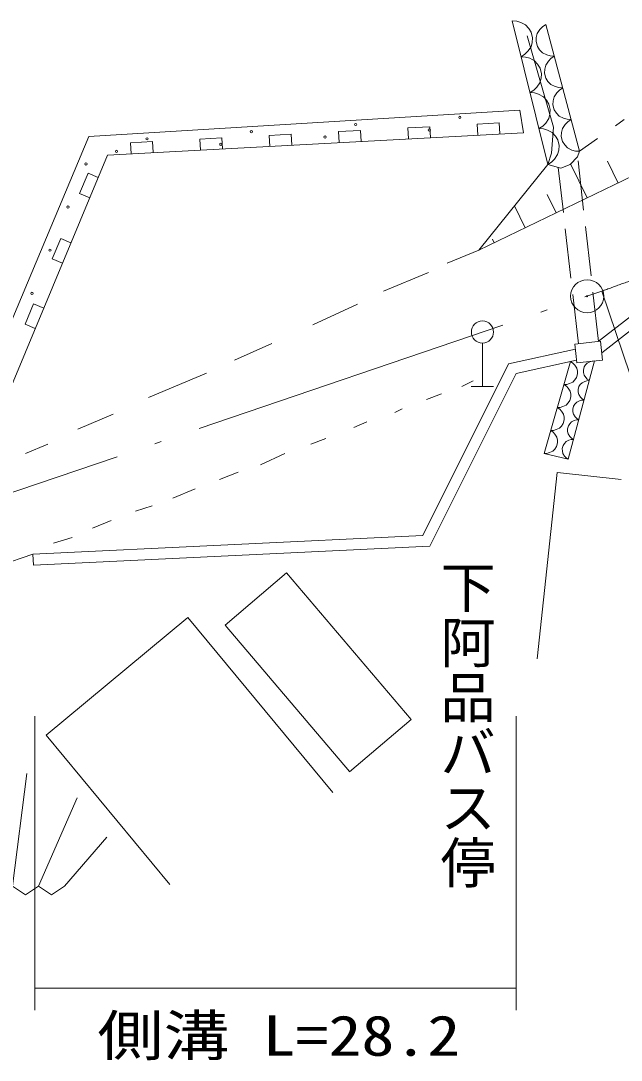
# Model space of a CAD drawing. Units: millimetres, scale not verified. Extents: x 40000 to 680000, y 20000 to 380000.
# Drawn here: x 330744 to 357998, y 263610 to 310795 of the extents above; entities that cross this region are included whole.
import ezdxf
from ezdxf.enums import TextEntityAlignment as Align

# ---------------------------------------------------------------- set-up
doc = ezdxf.new("R2010")
doc.units = ezdxf.units.MM
doc.header["$LTSCALE"] = 1000
for name, pattern in [('USER1', [18.5, 14.557377, -1.819672, 0.303279, -1.819672]), ('USER2', [3, 2.25, -0.75]), ('USER3', [2, 1, -1])]:
    doc.linetypes.add(name, pattern=pattern)
for name, color, linetype, lineweight in [('M-BGD', 7, 'Continuous', 13), ('M-BMK-HTXT', 7, 'Continuous', 13), ('M-BMK-LINE', 2, 'Continuous', 13), ('M-BMK-SRVR', 3, 'Continuous', 13), ('M-STR-HTXT', 7, 'Continuous', 13)]:
    doc.layers.add(name, color=color, linetype=linetype, lineweight=lineweight)
doc.styles.add('@ＭＳ ゴシック', font='')
doc.styles.add('ＭＳ ゴシック', font='')
doc.styles.get('@ＭＳ ゴシック').set_extended_font_data('@MS Gothic')
doc.styles.get('ＭＳ ゴシック').set_extended_font_data('MS Gothic')

msp = doc.modelspace()

# ---------------------------------------------------------------- linework, layer by layer
at = {"layer": 'M-BGD'}
for p, q in [((354664, 304276), (353055, 310795)), ((354579, 310626), (356103, 304869)), ((353732, 310118), (354918, 305969)), ((333836, 305546), (353394, 306731)), ((353394, 306731), (353563, 305715)), ((354918, 305969), (354833, 304784)), ((327824, 291237), (333836, 305546)), ((353563, 305715), (334682, 304699)), ((356103, 304869), (356018, 304615)), ((334682, 304699), (328502, 289883)), ((354833, 304784), (354664, 304276)), ((356018, 304615), (355680, 304276)), ((357855, 303429), (357374, 304429)), ((354664, 304276), (351531, 300381)), ((354664, 304276), (355256, 304107)), ((355256, 304107), (355680, 304276)), ((356450, 302752), (355701, 304306)), ((358558, 303768), (351531, 300381)), ((355045, 302075), (354642, 302911)), ((353639, 301397), (353156, 302401)), ((352234, 300720), (352153, 300887)), ((351531, 300381), (350092, 299789)), ((349245, 299365), (347213, 298519)), ((346028, 297926), (343996, 296995)), ((358474, 297418), (356950, 296233)), ((357114, 295727), (359043, 297227)), ((342133, 296148), (340440, 295386)), ((351701, 296165), (351701, 294192)), ((352886, 295217), (355919, 295891)), ((357055, 296245), (355894, 296114)), ((355894, 296114), (355990, 295265)), ((357151, 295395), (357055, 296245)), ((353227, 294781), (355976, 295391)), ((355990, 295265), (357151, 295395)), ((348991, 287427), (352886, 295217)), ((355701, 295330), (354494, 291153)), ((355595, 290899), (356792, 295355)), ((339170, 294793), (336545, 293693)), ((349307, 286942), (353227, 294781)), ((351277, 294455), (350769, 294201)), ((351191, 294192), (352203, 294192)), ((349838, 293862), (349160, 293608)), ((348060, 293185), (347721, 293015)), ((334936, 292931), (333328, 292253)), ((346451, 292592), (345858, 292338)), ((344588, 291830), (343911, 291576)), ((331973, 291576), (330957, 291153)), ((342726, 291153), (341625, 290645)), ((354494, 291153), (355595, 290899)), ((340609, 290306), (339762, 289967)), ((355092, 290290), (354186, 281832)), ((357997, 289979), (355103, 290289)), ((338662, 289544), (337646, 289121)), ((336714, 288782), (335952, 288528)), ((334852, 288105), (334005, 287766)), ((331296, 286581), (348991, 287427)), ((331320, 286082), (349307, 286942)), ((333074, 287343), (332227, 287089)), ((331296, 286581), (329772, 286073)), ((331296, 286581), (331320, 286082)), ((342810, 285734), (340016, 283363)), ((342810, 285734), (348461, 279075)), ((338323, 283702), (331888, 278368)), ((338323, 283702), (344901, 275767)), ((340016, 283363), (345662, 276710)), ((345667, 276704), (348461, 279075)), ((331888, 278368), (337508, 271588)), ((330364, 271510), (331015, 276621)), ((331550, 271510), (333305, 275526)), ((332735, 271510), (334649, 273734)), ((330364, 271510), (330957, 271115)), ((330957, 271115), (331550, 271510)), ((331550, 271510), (332142, 271115)), ((332142, 271115), (332735, 271510))]:
    msp.add_line(p, q, dxfattribs=at)
at = {"layer": 'M-BGD', "linetype": 'USER3'}
msp.add_line((356103, 304869), (358135, 306308), dxfattribs=at)
at = {"layer": 'M-BGD', "linetype": 'USER2'}
for p, q in [((356971, 296235), (356018, 304615)), ((356053, 296132), (355142, 304140))]:
    msp.add_line(p, q, dxfattribs=at)
at = {"layer": 'M-BGD'}
for points in [[(353457, 309165), (353630, 309273), (353765, 309410), (353905, 309613), (353958, 309816), (353972, 310023), (353910, 310275), (353801, 310452), (353659, 310607), (353441, 310722), (353259, 310776), (353055, 310795)], [(354579, 310626), (354428, 310528), (354310, 310405), (354189, 310222), (354145, 310041), (354136, 309858), (354195, 309635), (354293, 309480), (354422, 309345), (354617, 309246), (354779, 309201), (354960, 309187)], [(353860, 307536), (354032, 307643), (354167, 307780), (354307, 307983), (354360, 308186), (354374, 308393), (354312, 308646), (354203, 308822), (354061, 308977), (353843, 309092), (353661, 309146), (353457, 309165)], [(354960, 309187), (354809, 309089), (354691, 308965), (354570, 308783), (354526, 308602), (354517, 308419), (354576, 308196), (354674, 308041), (354803, 307905), (354998, 307807), (355160, 307761), (355341, 307748)], [(355341, 307748), (355190, 307650), (355072, 307526), (354951, 307344), (354907, 307163), (354898, 306979), (354957, 306756), (355055, 306601), (355184, 306466), (355379, 306368), (355541, 306322), (355722, 306308)], [(354262, 305906), (354434, 306013), (354569, 306150), (354709, 306353), (354763, 306557), (354776, 306763), (354714, 307016), (354606, 307192), (354464, 307347), (354245, 307462), (354063, 307517), (353860, 307536)], [(355722, 306308), (355571, 306210), (355453, 306087), (355332, 305905), (355288, 305724), (355279, 305540), (355338, 305317), (355436, 305162), (355565, 305027), (355760, 304928), (355922, 304883), (356103, 304869)], [(346195, 305319), (346168, 305818), (345170, 305764), (345197, 305265)], [(349342, 305488), (349315, 305987), (348317, 305933), (348344, 305434)], [(352489, 305657), (352462, 306156), (351464, 306103), (351490, 305603)], [(354664, 304276), (354836, 304383), (354971, 304520), (355111, 304724), (355165, 304927), (355179, 305134), (355116, 305386), (355008, 305563), (354866, 305718), (354647, 305832), (354465, 305887), (354262, 305906)], [(336755, 304811), (336728, 305310), (335729, 305256), (335756, 304757)], [(339902, 304980), (339875, 305479), (338876, 305425), (338903, 304926)], [(343049, 305149), (343022, 305648), (342023, 305595), (342050, 305095)], [(334257, 303679), (333795, 303871), (333410, 302948), (333872, 302756)], [(333021, 300716), (332559, 300908), (332174, 299985), (332636, 299793)], [(331785, 297752), (331323, 297945), (330938, 297022), (331400, 296830)], [(355400, 294286), (355531, 294290), (355651, 294324), (355795, 294392), (355891, 294489), (355966, 294600), (356012, 294762), (356009, 294896), (355979, 295029), (355894, 295164), (355809, 295254), (355701, 295330)], [(356792, 295355), (356681, 295349), (356580, 295319), (356458, 295258), (356379, 295175), (356317, 295079), (356280, 294941), (356285, 294827), (356312, 294715), (356387, 294602), (356460, 294527), (356553, 294464)], [(356553, 294464), (356442, 294458), (356340, 294428), (356219, 294367), (356139, 294284), (356078, 294188), (356040, 294050), (356046, 293936), (356073, 293824), (356147, 293710), (356221, 293636), (356314, 293573)], [(355098, 293242), (355229, 293246), (355349, 293279), (355493, 293348), (355589, 293445), (355664, 293556), (355711, 293718), (355707, 293852), (355677, 293985), (355592, 294120), (355508, 294209), (355400, 294286)], [(356314, 293573), (356202, 293567), (356101, 293537), (355979, 293476), (355900, 293392), (355838, 293297), (355801, 293159), (355806, 293045), (355833, 292932), (355908, 292819), (355981, 292745), (356074, 292681)], [(354796, 292197), (354927, 292202), (355047, 292235), (355192, 292304), (355287, 292400), (355362, 292512), (355409, 292674), (355405, 292808), (355376, 292941), (355290, 293076), (355206, 293165), (355098, 293242)], [(356074, 292681), (355963, 292676), (355861, 292645), (355740, 292585), (355660, 292501), (355599, 292405), (355561, 292267), (355567, 292154), (355594, 292041), (355669, 291928), (355742, 291853), (355835, 291790)], [(354494, 291153), (354626, 291157), (354745, 291191), (354890, 291259), (354986, 291356), (355060, 291467), (355107, 291629), (355103, 291763), (355074, 291896), (354988, 292031), (354904, 292121), (354796, 292197)], [(355835, 291790), (355723, 291784), (355622, 291754), (355500, 291694), (355421, 291610), (355359, 291514), (355322, 291376), (355327, 291262), (355354, 291150), (355429, 291037), (355502, 290962), (355595, 290899)]]:
    msp.add_lwpolyline(points, dxfattribs=at)
for centre, radius in [((350673, 306410), 50), ((341208, 305761), 50), ((345940, 306086), 50), ((349285, 305840), 50), ((336476, 305437), 50), ((344553, 305515), 50), ((335088, 304866), 50), ((339821, 305191), 50), ((333701, 304296), 50), ((332885, 302338), 50), ((332068, 300380), 50), ((331251, 298422), 50), ((351701, 296667), 502)]:
    msp.add_circle(centre, radius, dxfattribs=at)
at = {"layer": 'M-BMK-LINE', "linetype": 'USER1'}
msp.add_line((268812, 268377), (357119, 298519), dxfattribs=at)
at = {"layer": 'M-BMK-LINE'}
msp.add_line((357119, 298519), (366197, 271595), dxfattribs=at)
at = {"layer": 'M-BMK-LINE', "linetype": 'USER1'}
msp.add_arc((378256, 242365), 60000, 81.69504, 110.62653, dxfattribs=at)
at = {"layer": 'M-BMK-SRVR'}
for radius in [750, 22.5]:
    msp.add_circle((356452, 298291), radius, dxfattribs=at)
at = {"layer": 'M-STR-HTXT'}
for p, q in [((331380, 279235), (331380, 265885)), ((353224, 265885), (353224, 279235)), ((331380, 266885), (353224, 266885))]:
    msp.add_line(p, q, dxfattribs=at)

# ---------------------------------------------------------------- texts
at = {"layer": 'M-BMK-HTXT', "style": '@ＭＳ ゴシック'}
msp.add_text('下阿品バス停', height=1833, rotation=270, dxfattribs=at).set_placement((349544, 286351), align=Align.BOTTOM_LEFT)
at = {"layer": 'M-STR-HTXT', "style": 'ＭＳ ゴシック', "width": 1.2}
msp.add_text('側溝 L=28.2', height=1833, dxfattribs=at).set_placement((334219, 263263), align=Align.BOTTOM_LEFT)

doc.saveas('drawing.dxf')
